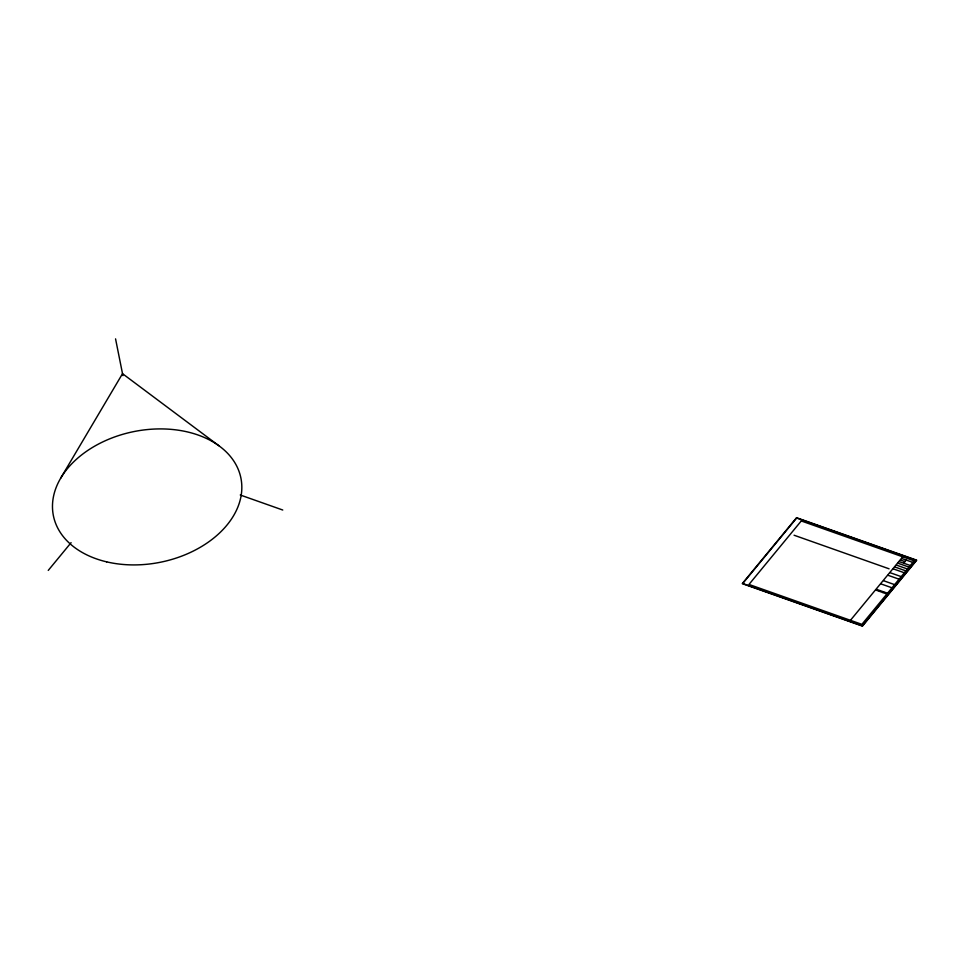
<?xml version="1.0" encoding="UTF-8"?>
<svg xmlns="http://www.w3.org/2000/svg" width="965" height="965" viewBox="0 0 965 965"><rect width="100%" height="100%" fill="white"/><g stroke="black" fill="none" stroke-linecap="round" stroke-linejoin="round"><path stroke-width="1.45" d="M60.614 478.29L122.519 373.672L218.886 445.746M48.25 570.412L71.096 542.668M850.442 620.314L902.721 556.829M879.429 591.328L880.032 590.592M903.662 563.174L906.219 560.074M882.951 592.57L883.554 591.835M901.877 558.53L912.456 562.281M900.598 560.086L904.941 561.618M899.308 561.642L909.899 565.381M898.005 563.234L908.596 566.974M896.449 565.116L907.04 568.855M894.893 566.998L905.484 570.749M893.349 568.892L903.928 572.631M794.074 535.225L889.067 568.807M890.176 572.728L900.767 576.467M888.065 575.297L898.656 579.036M883.59 580.725L894.181 584.476M880.973 583.909L891.564 587.649M876.497 589.338L887.088 593.089M875.894 590.073L886.485 593.825M240.249 494.997L282.757 510.027M115.559 338.872L122.905 375.626M796.547 517.71L742.254 583.632L862.457 626.128L916.75 560.207L796.547 517.71M796.656 518.036L742.724 583.511L862.348 625.815L916.28 560.327L796.656 518.036M801.264 520.955L748.985 584.44L861.89 624.355L914.169 560.87L801.264 520.955M106.657 561.859A95.632 66.669 -11.3 0 0 241.515 481.909A95.632 66.669 -11.3 0 0 93.267 446.976A95.632 66.669 -11.3 0 0 106.657 561.859"/></g></svg>
